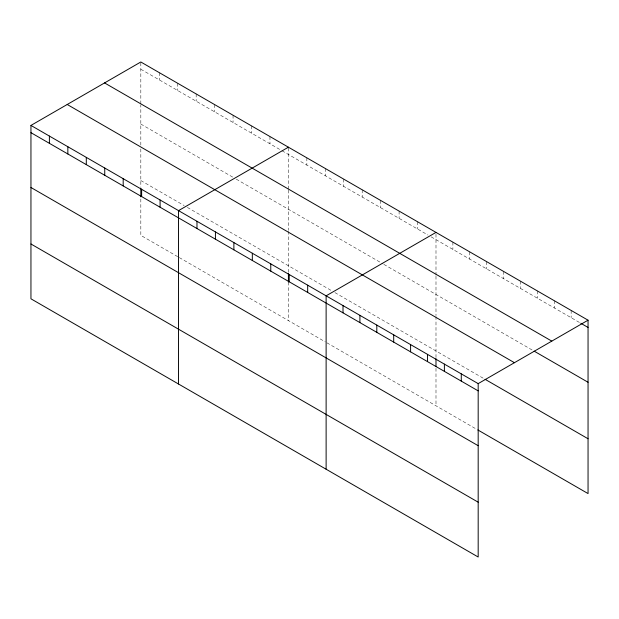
<?xml version="1.0" encoding="UTF-8"?>
<svg xmlns="http://www.w3.org/2000/svg" width="619" height="619" viewBox="0 0 619 619"><rect width="100%" height="100%" fill="white"/><g stroke="black" fill="none" stroke-linecap="round" stroke-linejoin="round"><path stroke-width="0.46" stroke-dasharray="3.1 2.32" d="M140.823 145.125L140.823 104.828M140.823 103.86L140.823 61.985M288.408 190.033L288.408 230.33M288.408 189.074L288.408 147.198M435.993 276.198L435.993 315.535M435.993 275.238L435.993 232.404M140.823 69.235L281.188 150.278M281.993 150.742L427.969 235.019M431.18 236.876L580.003 322.793M140.823 124.063L233.061 177.313M236.272 179.17L383.053 263.911M383.857 264.375L533.338 350.679M140.823 180.547L184.137 205.554M187.348 207.404L331.722 290.76M334.933 292.617L484.267 378.828M177.723 256.676L140.823 235.375L140.823 197.863M179.324 257.597L325.308 341.881M326.909 342.81L477.025 429.478M571.151 310.436L571.151 317.686M554.26 300.687L554.26 307.929M537.362 290.93L537.362 298.18M520.471 281.173L520.471 288.423M503.572 271.424L503.572 278.666M486.681 261.667L486.681 268.917M469.782 251.91L469.782 259.16M452.891 242.161L452.891 249.403M435.993 316.495L435.993 357.697M435.993 368.274L435.993 405.785M417.546 221.749L417.546 228.999M399.1 211.102L399.1 218.352M380.646 200.448L380.646 207.698M362.2 189.801L362.2 197.051M343.754 179.146L343.754 186.396M325.308 168.5L325.308 175.75M306.854 157.845L306.854 165.095M288.408 231.289L288.408 272.492M288.408 282.109L288.408 320.58M269.961 136.544L269.961 143.794M251.515 125.897L251.515 133.139M233.061 115.242L233.061 122.492M214.615 104.596L214.615 111.838M196.169 93.941L196.169 101.191M177.723 83.294L177.723 90.536M159.269 72.64L159.269 79.89M140.823 148.955L140.823 187.278"/><path stroke-width="0.93" d="M478.178 445.703L478.178 383.625L30.95 125.425L30.95 298.807L478.178 557.015L478.178 445.703L30.95 187.495M477.829 429.942L588.05 493.575L588.05 320.193L140.823 61.985L30.95 125.425M288.408 147.198L178.535 210.63L178.535 384.012M435.993 232.404L326.12 295.836L326.12 469.225M478.178 383.625L588.05 320.193M580.808 323.257L588.05 327.443M104.565 82.923L551.792 341.123M534.143 351.143L588.05 382.263M67.208 104.487L514.435 362.695M485.072 379.3L588.05 438.755M30.95 132.675L478.178 390.875M30.95 243.987L478.178 502.187M461.279 373.876L461.279 381.118M444.388 364.119L444.388 371.369M435.993 358.656L435.993 366.355M427.489 354.362L427.489 361.612M410.598 344.613L410.598 351.855M393.699 334.856L393.699 342.106M376.809 325.099L376.809 332.349M359.91 315.35L359.91 322.592M343.011 305.593L343.011 312.843M307.674 285.189L307.674 292.439M289.22 274.534L289.22 281.784M288.408 273.451L288.408 282.109M270.774 263.887L270.774 271.137M252.328 253.233L252.328 260.483M233.881 242.586L233.881 249.828M215.427 231.932L215.427 239.182M196.981 221.285L196.981 228.527M160.089 199.983L160.089 207.226M141.635 189.329L141.635 196.579M140.823 188.246L140.823 196.896M123.189 178.682L123.189 185.924M104.743 168.028L104.743 175.278M86.296 157.373L86.296 164.623M67.842 146.726L67.842 153.976M49.396 136.072L49.396 143.322"/></g></svg>
